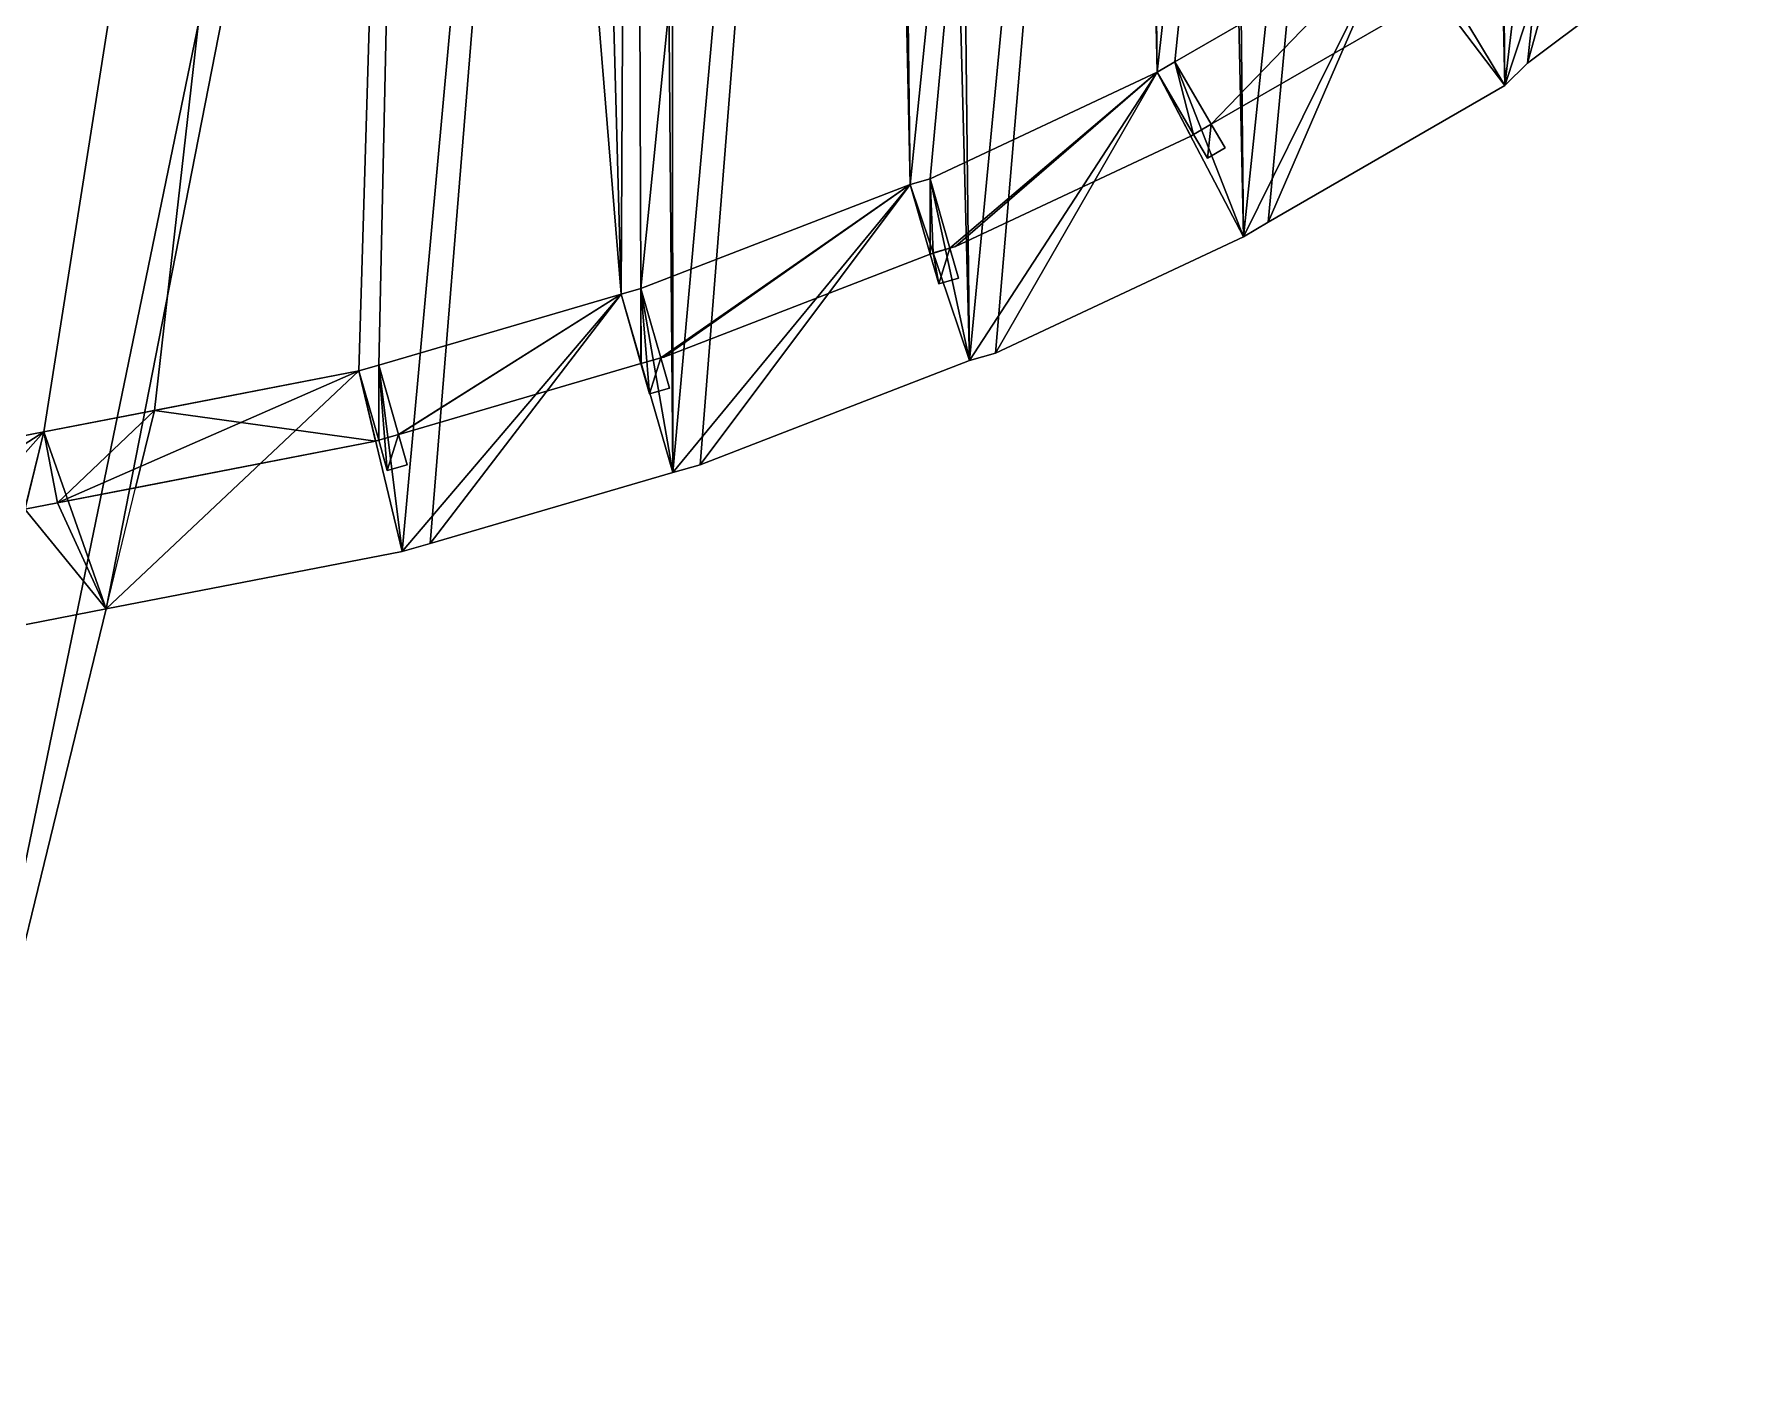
# Model space of a CAD drawing. Extents: x -282 to 16, y -6 to 46.
# Drawn here: x 5.54 to 13.85, y -5.82 to 0.67 of the extents above; entities that cross this region are included whole.
import ezdxf

# ---------------------------------------------------------------- set-up
doc = ezdxf.new("R2010")
doc.units = 0

msp = doc.modelspace()

# ---------------------------------------------------------------- linework, layer by layer
msp.add_line((5.6556, -1.5998, 10.9382), (5.6556, -1.5998, 11.1482))
for points in [[(4.4353, 12.1346, 11.1482), (4.9887, -5.818, 11.1482), (8.5324, 11.3605, 11.1482)], [(8.5324, 11.3605, 11.1482), (4.9887, -5.818, 11.1482), (4.4353, 12.1346, 11.1482)], [(8.5324, 11.3605, 11.1482), (4.9887, -5.818, 11.1482), (5.8917, -2.1143, 11.1482)], [(5.8917, -2.1143, 11.1482), (4.9887, -5.818, 11.1482), (8.5324, 11.3605, 11.1482)], [(8.5324, 11.3605, 11.1482), (5.8917, -2.1143, 11.1482), (7.327, -1.8362, 11.1482)], [(7.327, -1.8362, 11.1482), (5.8917, -2.1143, 11.1482), (8.5324, 11.3605, 11.1482)], [(8.5324, 11.3605, 11.1482), (7.327, -1.8362, 11.1482), (7.4636, -1.7972, 11.1482)], [(7.4636, -1.7972, 11.1482), (7.327, -1.8362, 11.1482), (8.5324, 11.3605, 11.1482)], [(8.6393, -1.4529, 11.1482), (8.5324, 11.3605, 11.1482), (7.4636, -1.7972, 11.1482)], [(7.4636, -1.7972, 11.1482), (8.5324, 11.3605, 11.1482), (8.6393, -1.4529, 11.1482)], [(8.5324, 11.3605, 11.1482), (8.6393, -1.4529, 11.1482), (8.6303, 11.3399, 11.1482)], [(8.6303, 11.3399, 11.1482), (8.6393, -1.4529, 11.1482), (8.5324, 11.3605, 11.1482)], [(8.6303, 11.3399, 11.1482), (8.6393, -1.4529, 11.1482), (9.7658, 11.1016, 11.1482)], [(9.7658, 11.1016, 11.1482), (8.6393, -1.4529, 11.1482), (8.6303, 11.3399, 11.1482)], [(7.4685, 10.6729, 10.9382), (4.5093, -1.4653, 10.9382), (4.3357, 11.238, 10.9382)], [(4.3357, 11.238, -0.0618), (4.5093, -1.4653, -0.0618), (7.4685, 10.6729, -0.0618)], [(7.4685, 10.6729, -0.0618), (4.5093, -1.4653, -0.0618), (4.3357, 11.238, -0.0618)], [(9.7658, 11.1016, 11.1482), (8.6393, -1.4529, 11.1482), (8.7721, -1.415, 11.1482)], [(8.7721, -1.415, 11.1482), (8.6393, -1.4529, 11.1482), (9.7658, 11.1016, 11.1482)], [(9.7658, 11.1016, 11.1482), (8.7721, -1.415, 11.1482), (10.0778, -0.9096, 11.1482)], [(10.0778, -0.9096, 11.1482), (8.7721, -1.415, 11.1482), (9.7658, 11.1016, 11.1482)], [(9.7658, 11.1016, 11.1482), (10.0778, -0.9096, 11.1482), (9.9456, 11.0586, 11.1482)], [(9.9456, 11.0586, 11.1482), (10.0778, -0.9096, 11.1482), (9.7658, 11.1016, 11.1482)], [(9.9456, 11.0586, 11.1482), (10.0778, -0.9096, 11.1482), (11.1719, 10.547, 11.1482)], [(11.1719, 10.547, 11.1482), (10.0778, -0.9096, 11.1482), (9.9456, 11.0586, 11.1482)], [(7.4668, 10.6645, 10.9382), (4.5093, -1.4653, 10.9382), (7.4685, 10.6729, 10.9382)], [(7.4685, 10.6729, -0.0618), (4.5093, -1.4653, -0.0618), (7.4668, 10.6645, -0.0618)], [(7.4668, 10.6645, -0.0618), (4.5093, -1.4653, -0.0618), (7.4685, 10.6729, -0.0618)], [(5.5891, -1.2561, 10.9382), (4.5093, -1.4653, 10.9382), (7.4668, 10.6645, 10.9382)], [(7.4668, 10.6645, -0.0618), (4.5093, -1.4653, -0.0618), (5.5891, -1.2561, -0.0618)], [(5.5891, -1.2561, -0.0618), (4.5093, -1.4653, -0.0618), (7.4668, 10.6645, -0.0618)], [(6.1263, -1.1521, 10.9382), (5.5891, -1.2561, 10.9382), (7.4668, 10.6645, 10.9382)], [(7.4668, 10.6645, -0.0618), (5.5891, -1.2561, -0.0618), (7.1174, -0.9601, -0.0618)], [(7.1174, -0.9601, -0.0618), (5.5891, -1.2561, -0.0618), (7.4668, 10.6645, -0.0618)], [(7.1174, -0.9601, 10.9382), (6.1263, -1.1521, 10.9382), (7.4668, 10.6645, 10.9382)], [(7.2136, -0.9326, 10.9382), (7.1174, -0.9601, 10.9382), (7.4668, 10.6645, 10.9382)], [(7.4668, 10.6645, -0.0618), (7.1174, -0.9601, -0.0618), (7.2136, -0.9326, -0.0618)], [(7.2136, -0.9326, -0.0618), (7.1174, -0.9601, -0.0618), (7.4668, 10.6645, -0.0618)], [(7.2136, -0.9326, 10.9382), (7.4668, 10.6645, 10.9382), (8.3893, -0.5883, 10.9382)], [(8.3893, -0.5883, -0.0618), (7.4668, 10.6645, -0.0618), (7.2136, -0.9326, -0.0618)], [(7.2136, -0.9326, -0.0618), (7.4668, 10.6645, -0.0618), (8.3893, -0.5883, -0.0618)], [(8.4454, 10.4591, 10.9382), (8.3893, -0.5883, 10.9382), (7.4668, 10.6645, 10.9382)], [(7.4668, 10.6645, -0.0618), (8.3893, -0.5883, -0.0618), (8.0862, 10.5345, -0.0618)], [(8.0862, 10.5345, -0.0618), (8.3893, -0.5883, -0.0618), (7.4668, 10.6645, -0.0618)], [(8.0862, 10.5345, -0.0618), (8.3893, -0.5883, -0.0618), (8.4454, 10.4591, -0.0618)], [(8.4454, 10.4591, -0.0618), (8.3893, -0.5883, -0.0618), (8.0862, 10.5345, -0.0618)], [(11.1719, 10.547, 11.1482), (10.0778, -0.9096, 11.1482), (10.204, -0.8736, 11.1482)], [(10.204, -0.8736, 11.1482), (10.0778, -0.9096, 11.1482), (11.1719, 10.547, 11.1482)], [(11.1719, 10.547, 11.1482), (10.204, -0.8736, 11.1482), (11.407, -0.3094, 11.1482)], [(11.407, -0.3094, 11.1482), (10.204, -0.8736, 11.1482), (11.1719, 10.547, 11.1482)], [(11.1719, 10.547, 11.1482), (11.407, -0.3094, 11.1482), (11.2945, 10.4823, 11.1482)], [(11.2945, 10.4823, 11.1482), (11.407, -0.3094, 11.1482), (11.1719, 10.547, 11.1482)], [(11.2945, 10.4823, 11.1482), (11.407, -0.3094, 11.1482), (12.4699, 9.869, 11.1482)], [(12.4699, 9.869, 11.1482), (11.407, -0.3094, 11.1482), (11.2945, 10.4823, 11.1482)], [(8.4854, -0.5609, 10.9382), (8.3893, -0.5883, 10.9382), (8.4454, 10.4591, 10.9382)], [(8.4454, 10.4591, -0.0618), (8.3893, -0.5883, -0.0618), (8.4854, -0.5609, -0.0618)], [(8.4854, -0.5609, -0.0618), (8.3893, -0.5883, -0.0618), (8.4454, 10.4591, -0.0618)], [(9.5686, 10.2234, 10.9382), (8.4854, -0.5609, 10.9382), (8.4454, 10.4591, 10.9382)], [(8.4454, 10.4591, -0.0618), (8.4854, -0.5609, -0.0618), (9.5686, 10.2234, -0.0618)], [(9.5686, 10.2234, -0.0618), (8.4854, -0.5609, -0.0618), (8.4454, 10.4591, -0.0618)], [(9.7912, -0.0555, 10.9382), (8.4854, -0.5609, 10.9382), (9.5686, 10.2234, 10.9382)], [(9.5686, 10.2234, -0.0618), (8.4854, -0.5609, -0.0618), (9.7912, -0.0555, -0.0618)], [(9.7912, -0.0555, -0.0618), (8.4854, -0.5609, -0.0618), (9.5686, 10.2234, -0.0618)], [(9.6658, 10.2001, 10.9382), (9.7912, -0.0555, 10.9382), (9.5686, 10.2234, 10.9382)], [(9.5686, 10.2234, -0.0618), (9.7912, -0.0555, -0.0618), (9.6658, 10.2001, -0.0618)], [(9.6658, 10.2001, -0.0618), (9.7912, -0.0555, -0.0618), (9.5686, 10.2234, -0.0618)], [(10.7879, 9.732, 10.9382), (9.7912, -0.0555, 10.9382), (9.6658, 10.2001, 10.9382)], [(9.6658, 10.2001, -0.0618), (9.7912, -0.0555, -0.0618), (10.7879, 9.732, -0.0618)], [(10.7879, 9.732, -0.0618), (9.7912, -0.0555, -0.0618), (9.6658, 10.2001, -0.0618)], [(12.4699, 9.869, 11.1482), (11.407, -0.3094, 11.1482), (11.5267, -0.2395, 11.1482)], [(11.5267, -0.2395, 11.1482), (11.407, -0.3094, 11.1482), (12.4699, 9.869, 11.1482)], [(12.4699, 9.869, 11.1482), (11.5267, -0.2395, 11.1482), (12.6744, 0.4242, 11.1482)], [(12.6744, 0.4242, 11.1482), (11.5267, -0.2395, 11.1482), (12.4699, 9.869, 11.1482)], [(12.4699, 9.869, 11.1482), (12.6744, 0.4242, 11.1482), (12.585, 9.7656, 11.1482)], [(12.585, 9.7656, 11.1482), (12.6744, 0.4242, 11.1482), (12.4699, 9.869, 11.1482)], [(9.8873, -0.028, 10.9382), (9.7912, -0.0555, 10.9382), (10.7879, 9.732, 10.9382)], [(10.7879, 9.732, -0.0618), (9.7912, -0.0555, -0.0618), (9.8873, -0.028, -0.0618)], [(9.8873, -0.028, -0.0618), (9.7912, -0.0555, -0.0618), (10.7879, 9.732, -0.0618)], [(10.9881, 0.4882, 10.9382), (9.8873, -0.028, 10.9382), (10.7879, 9.732, 10.9382)], [(10.7879, 9.732, -0.0618), (9.8873, -0.028, -0.0618), (10.9881, 0.4882, -0.0618)], [(10.9881, 0.4882, -0.0618), (9.8873, -0.028, -0.0618), (10.7879, 9.732, -0.0618)], [(10.8764, 9.6854, 10.9382), (10.9881, 0.4882, 10.9382), (10.7879, 9.732, 10.9382)], [(10.7879, 9.732, -0.0618), (10.9881, 0.4882, -0.0618), (10.8764, 9.6854, -0.0618)], [(10.8764, 9.6854, -0.0618), (10.9881, 0.4882, -0.0618), (10.7879, 9.732, -0.0618)], [(12.585, 9.7656, 11.1482), (12.6744, 0.4242, 11.1482), (13.6859, 9.0103, 11.1482)], [(13.6859, 9.0103, 11.1482), (12.6744, 0.4242, 11.1482), (12.585, 9.7656, 11.1482)], [(11.9529, 9.1236, 10.9382), (10.9881, 0.4882, 10.9382), (10.8764, 9.6854, 10.9382)], [(10.8764, 9.6854, -0.0618), (10.9881, 0.4882, -0.0618), (11.9529, 9.1236, -0.0618)], [(11.9529, 9.1236, -0.0618), (10.9881, 0.4882, -0.0618), (10.8764, 9.6854, -0.0618)], [(11.0744, 0.5387, 10.9382), (10.9881, 0.4882, 10.9382), (11.9529, 9.1236, 10.9382)], [(11.9529, 9.1236, -0.0618), (10.9881, 0.4882, -0.0618), (11.0744, 0.5387, -0.0618)], [(11.0744, 0.5387, -0.0618), (10.9881, 0.4882, -0.0618), (11.9529, 9.1236, -0.0618)], [(12.1257, 1.1465, 10.9382), (11.0744, 0.5387, 10.9382), (11.9529, 9.1236, 10.9382)], [(11.9529, 9.1236, -0.0618), (11.0744, 0.5387, -0.0618), (12.1257, 1.1465, -0.0618)], [(12.1257, 1.1465, -0.0618), (11.0744, 0.5387, -0.0618), (11.9529, 9.1236, -0.0618)], [(13.6859, 9.0103, 11.1482), (12.6744, 0.4242, 11.1482), (12.7849, 0.5324, 11.1482)], [(12.7849, 0.5324, 11.1482), (12.6744, 0.4242, 11.1482), (13.6859, 9.0103, 11.1482)], [(13.6859, 9.0103, 11.1482), (12.7849, 0.5324, 11.1482), (13.8521, 1.3347, 11.1482)], [(13.8521, 1.3347, 11.1482), (12.7849, 0.5324, 11.1482), (13.6859, 9.0103, 11.1482)], [(13.1786, 1.9544, 10.9482), (12.1971, 1.2165, 10.9482), (12.6744, 0.4242, 10.9482)], [(12.7849, 0.5324, 10.9482), (13.1786, 1.9544, 10.9482), (12.6744, 0.4242, 10.9482)], [(13.8521, 1.3347, 10.9482), (13.1786, 1.9544, 10.9482), (12.7849, 0.5324, 10.9482)], [(13.8521, 1.3347, 11.1482), (13.8521, 1.3347, 10.9482), (12.7849, 0.5324, 11.1482)], [(12.7849, 0.5324, 10.9482), (12.7849, 0.5324, 11.1482), (13.8521, 1.3347, 10.9482)], [(12.1971, 1.2165, 10.9482), (12.1257, 1.1465, 10.9482), (12.6744, 0.4242, 10.9482)], [(12.1257, 1.1465, -0.0618), (11.251, 0.2365, -0.0618), (11.0744, 0.5387, -0.0618)], [(11.0744, 0.5387, -0.0618), (11.251, 0.2365, -0.0618), (12.1257, 1.1465, -0.0618)], [(11.251, 0.2364, 10.9382), (12.1257, 1.1465, 10.9382), (11.0744, 0.5387, 10.9382)], [(11.0744, 0.5387, 10.9382), (12.1257, 1.1465, 10.9382), (11.251, 0.2364, 10.9382)], [(11.0744, 0.5387, 10.9382), (12.1257, 1.1465, -0.0618), (11.0744, 0.5387, -0.0618)], [(12.1257, 1.1465, -0.0618), (11.0744, 0.5387, 10.9382), (12.1257, 1.1465, 10.9382)], [(12.1257, 1.1465, 10.9382), (11.0744, 0.5387, 10.9382), (12.1257, 1.1465, -0.0618)], [(11.0744, 0.5387, -0.0618), (12.1257, 1.1465, -0.0618), (11.0744, 0.5387, 10.9382)], [(12.1257, 1.1465, 10.9482), (11.0744, 0.5387, 10.9482), (11.407, -0.3094, 10.9482)], [(11.0744, 0.5387, 10.9482), (12.1257, 1.1465, 10.9482), (11.0744, 0.5387, 10.9382)], [(12.1257, 1.1465, 10.9382), (11.0744, 0.5387, 10.9382), (12.1257, 1.1465, 10.9482)], [(11.0744, 0.5387, 11.1482), (12.1257, 1.1465, 11.1482), (11.0744, 0.5387, 10.9482)], [(12.1257, 1.1465, 10.9482), (11.0744, 0.5387, 10.9482), (12.1257, 1.1465, 11.1482)], [(11.251, 0.2365, -0.0618), (12.1257, 1.1465, -0.0618), (12.3391, 0.8656, -0.0618)], [(12.3391, 0.8656, -0.0618), (12.1257, 1.1465, -0.0618), (11.251, 0.2365, -0.0618)], [(12.1257, 1.1465, 10.9382), (11.251, 0.2364, 10.9382), (12.3391, 0.8656, 10.9382)], [(12.3391, 0.8656, 10.9382), (11.251, 0.2364, 10.9382), (12.1257, 1.1465, 10.9382)], [(11.5267, -0.2395, 10.9482), (12.1257, 1.1465, 10.9482), (11.407, -0.3094, 10.9482)], [(12.6744, 0.4242, 10.9482), (12.1257, 1.1465, 10.9482), (11.5267, -0.2395, 10.9482)], [(12.3391, 0.8656, 10.9382), (11.251, 0.2365, -0.0618), (12.3391, 0.8656, -0.0618)], [(11.251, 0.2365, -0.0618), (12.3391, 0.8656, 10.9382), (11.251, 0.2364, 10.9382)], [(11.251, 0.2364, 10.9382), (12.3391, 0.8656, 10.9382), (11.251, 0.2365, -0.0618)], [(12.3391, 0.8656, -0.0618), (11.251, 0.2365, -0.0618), (12.3391, 0.8656, 10.9382)], [(11.0744, 0.5387, 10.9482), (10.9881, 0.4882, 10.9482), (11.407, -0.3094, 10.9482)], [(10.9881, 0.4882, 10.9482), (11.0744, 0.5387, 10.9482), (10.9881, 0.4882, 10.9382)], [(11.0744, 0.5387, 10.9382), (10.9881, 0.4882, 10.9382), (11.0744, 0.5387, 10.9482)], [(10.9881, 0.4882, 11.1482), (11.0744, 0.5387, 11.1482), (10.9881, 0.4882, 10.9482)], [(11.0744, 0.5387, 10.9482), (10.9881, 0.4882, 10.9482), (11.0744, 0.5387, 11.1482)], [(11.0744, 0.5387, -0.0618), (11.1647, 0.186, -0.0618), (10.9881, 0.4882, -0.0618)], [(10.9881, 0.4882, 10.9382), (11.0744, 0.5387, -0.0618), (10.9881, 0.4882, -0.0618)], [(11.0744, 0.5387, -0.0618), (10.9881, 0.4882, 10.9382), (11.0744, 0.5387, 10.9382)], [(11.1647, 0.186, 10.9382), (11.0744, 0.5387, 10.9382), (10.9881, 0.4882, 10.9382)], [(10.9881, 0.4882, -0.0618), (11.1647, 0.186, -0.0618), (11.0744, 0.5387, -0.0618)], [(11.0744, 0.5387, 10.9382), (10.9881, 0.4882, 10.9382), (11.0744, 0.5387, -0.0618)], [(10.9881, 0.4882, -0.0618), (11.0744, 0.5387, -0.0618), (10.9881, 0.4882, 10.9382)], [(10.9881, 0.4882, 10.9382), (11.0744, 0.5387, 10.9382), (11.1647, 0.186, 10.9382)], [(11.251, 0.2365, -0.0618), (11.0744, 0.5387, 10.9382), (11.251, 0.2364, 10.9382)], [(11.0744, 0.5387, 10.9382), (11.251, 0.2365, -0.0618), (11.0744, 0.5387, -0.0618)], [(11.0744, 0.5387, -0.0618), (11.251, 0.2365, -0.0618), (11.0744, 0.5387, 10.9382)], [(11.251, 0.2364, 10.9382), (11.0744, 0.5387, 10.9382), (11.251, 0.2365, -0.0618)], [(11.1647, 0.186, -0.0618), (11.0744, 0.5387, -0.0618), (11.2503, 0.2361, -0.0618)], [(11.2503, 0.2361, -0.0618), (11.0744, 0.5387, -0.0618), (11.251, 0.2365, -0.0618)], [(11.0744, 0.5387, 10.9382), (11.1647, 0.186, 10.9382), (11.251, 0.2364, 10.9382)], [(11.251, 0.2365, -0.0618), (11.0744, 0.5387, -0.0618), (11.2503, 0.2361, -0.0618)], [(11.2503, 0.2361, -0.0618), (11.0744, 0.5387, -0.0618), (11.1647, 0.186, -0.0618)], [(11.251, 0.2364, 10.9382), (11.1647, 0.186, 10.9382), (11.0744, 0.5387, 10.9382)], [(12.6744, 0.4242, 11.1482), (12.7849, 0.5324, 11.1482), (12.6744, 0.4242, 10.9482)], [(12.7849, 0.5324, 10.9482), (12.6744, 0.4242, 10.9482), (12.7849, 0.5324, 11.1482)], [(10.9881, 0.4882, -0.0618), (9.9835, -0.3646, -0.0618), (9.8873, -0.028, -0.0618)], [(9.8873, -0.028, -0.0618), (9.9835, -0.3646, -0.0618), (10.9881, 0.4882, -0.0618)], [(9.9835, -0.3646, 10.9382), (10.9881, 0.4882, 10.9382), (9.8873, -0.028, 10.9382)], [(9.8873, -0.028, 10.9382), (10.9881, 0.4882, 10.9382), (9.9835, -0.3646, 10.9382)], [(9.8873, -0.028, 10.9382), (10.9881, 0.4882, -0.0618), (9.8873, -0.028, -0.0618)], [(10.9881, 0.4882, -0.0618), (9.8873, -0.028, 10.9382), (10.9881, 0.4882, 10.9382)], [(10.9881, 0.4882, 10.9382), (9.8873, -0.028, 10.9382), (10.9881, 0.4882, -0.0618)], [(9.8873, -0.028, -0.0618), (10.9881, 0.4882, -0.0618), (9.8873, -0.028, 10.9382)], [(10.9881, 0.4882, 10.9482), (9.8873, -0.028, 10.9482), (10.0778, -0.9096, 10.9482)], [(9.8873, -0.028, 10.9482), (10.9881, 0.4882, 10.9482), (9.8873, -0.028, 10.9382)], [(10.9881, 0.4882, 10.9382), (9.8873, -0.028, 10.9382), (10.9881, 0.4882, 10.9482)], [(9.8873, -0.028, 11.1482), (10.9881, 0.4882, 11.1482), (9.8873, -0.028, 10.9482)], [(10.9881, 0.4882, 10.9482), (9.8873, -0.028, 10.9482), (10.9881, 0.4882, 11.1482)], [(9.9835, -0.3646, -0.0618), (10.9881, 0.4882, -0.0618), (10.0105, -0.3568, -0.0618)], [(10.0105, -0.3568, -0.0618), (10.9881, 0.4882, -0.0618), (9.9835, -0.3646, -0.0618)], [(10.9881, 0.4882, 10.9382), (9.9835, -0.3646, 10.9382), (10.0105, -0.3568, 10.9382)], [(10.0105, -0.3568, 10.9382), (9.9835, -0.3646, 10.9382), (10.9881, 0.4882, 10.9382)], [(10.0105, -0.3568, -0.0618), (10.9881, 0.4882, -0.0618), (11.151, 0.178, -0.0618)], [(11.151, 0.178, -0.0618), (10.9881, 0.4882, -0.0618), (10.0105, -0.3568, -0.0618)], [(10.9881, 0.4882, 10.9382), (10.0105, -0.3568, 10.9382), (11.151, 0.178, 10.9382)], [(11.151, 0.178, 10.9382), (10.0105, -0.3568, 10.9382), (10.9881, 0.4882, 10.9382)], [(10.204, -0.8736, 10.9482), (10.9881, 0.4882, 10.9482), (10.0778, -0.9096, 10.9482)], [(11.407, -0.3094, 10.9482), (10.9881, 0.4882, 10.9482), (10.204, -0.8736, 10.9482)], [(10.9881, 0.4882, 10.9382), (11.1647, 0.186, -0.0618), (11.1647, 0.186, 10.9382)], [(11.1647, 0.186, -0.0618), (10.9881, 0.4882, 10.9382), (10.9881, 0.4882, -0.0618)], [(10.9881, 0.4882, -0.0618), (10.9881, 0.4882, 10.9382), (11.1647, 0.186, -0.0618)], [(11.1647, 0.186, 10.9382), (11.1647, 0.186, -0.0618), (10.9881, 0.4882, 10.9382)], [(11.151, 0.178, -0.0618), (10.9881, 0.4882, -0.0618), (11.1647, 0.186, -0.0618)], [(11.1647, 0.186, -0.0618), (10.9881, 0.4882, -0.0618), (11.151, 0.178, -0.0618)], [(10.9881, 0.4882, 10.9382), (11.151, 0.178, 10.9382), (11.1647, 0.186, 10.9382)], [(11.1647, 0.186, 10.9382), (11.151, 0.178, 10.9382), (10.9881, 0.4882, 10.9382)], [(12.6744, 0.4242, 11.1482), (12.6744, 0.4242, 10.9482), (11.5267, -0.2395, 11.1482)], [(11.5267, -0.2395, 10.9482), (11.5267, -0.2395, 11.1482), (12.6744, 0.4242, 10.9482)], [(11.151, 0.178, -0.0618), (10.0105, -0.3568, 10.9382), (10.0105, -0.3568, -0.0618)], [(10.0105, -0.3568, 10.9382), (11.151, 0.178, -0.0618), (11.151, 0.178, 10.9382)], [(11.151, 0.178, 10.9382), (11.151, 0.178, -0.0618), (10.0105, -0.3568, 10.9382)], [(10.0105, -0.3568, -0.0618), (10.0105, -0.3568, 10.9382), (11.151, 0.178, -0.0618)], [(11.1647, 0.186, -0.0618), (11.151, 0.178, 10.9382), (11.151, 0.178, -0.0618)], [(11.151, 0.178, 10.9382), (11.1647, 0.186, -0.0618), (11.1647, 0.186, 10.9382)], [(11.1647, 0.186, 10.9382), (11.1647, 0.186, -0.0618), (11.151, 0.178, 10.9382)], [(11.151, 0.178, -0.0618), (11.151, 0.178, 10.9382), (11.1647, 0.186, -0.0618)], [(11.251, 0.2364, 10.9382), (11.1647, 0.186, 10.9382), (11.2317, 0.0712, 10.9382)], [(11.2317, 0.0712, 10.9382), (11.1647, 0.186, 10.9382), (11.251, 0.2364, 10.9382)], [(11.2503, 0.2361, -0.0618), (11.2317, 0.0712, -0.0618), (11.1647, 0.186, -0.0618)], [(11.1647, 0.186, -0.0618), (11.2317, 0.0712, -0.0618), (11.2503, 0.2361, -0.0618)], [(11.1647, 0.186, 10.9382), (11.2317, 0.0712, -0.0618), (11.2317, 0.0712, 10.9382)], [(11.2317, 0.0712, -0.0618), (11.1647, 0.186, 10.9382), (11.1647, 0.186, -0.0618)], [(11.1647, 0.186, -0.0618), (11.1647, 0.186, 10.9382), (11.2317, 0.0712, -0.0618)], [(11.2317, 0.0712, 10.9382), (11.2317, 0.0712, -0.0618), (11.1647, 0.186, 10.9382)], [(11.251, 0.2364, 10.9382), (11.2317, 0.0712, 10.9382), (11.3181, 0.1217, 10.9382)], [(11.3181, 0.1217, 10.9382), (11.2317, 0.0712, 10.9382), (11.251, 0.2364, 10.9382)], [(11.2317, 0.0712, -0.0618), (11.2503, 0.2361, -0.0618), (11.3181, 0.1217, -0.0618)], [(11.3181, 0.1217, -0.0618), (11.2503, 0.2361, -0.0618), (11.2317, 0.0712, -0.0618)], [(11.3181, 0.1217, -0.0618), (11.2503, 0.2361, -0.0618), (11.251, 0.2365, -0.0618)], [(11.251, 0.2365, -0.0618), (11.2503, 0.2361, -0.0618), (11.3181, 0.1217, -0.0618)], [(11.251, 0.2365, -0.0618), (11.3181, 0.1217, 10.9382), (11.3181, 0.1217, -0.0618)], [(11.3181, 0.1217, 10.9382), (11.251, 0.2365, -0.0618), (11.251, 0.2364, 10.9382)], [(11.251, 0.2364, 10.9382), (11.251, 0.2365, -0.0618), (11.3181, 0.1217, 10.9382)], [(11.3181, 0.1217, -0.0618), (11.3181, 0.1217, 10.9382), (11.251, 0.2365, -0.0618)], [(11.3181, 0.1217, 10.9382), (11.2317, 0.0712, -0.0618), (11.3181, 0.1217, -0.0618)], [(11.2317, 0.0712, -0.0618), (11.3181, 0.1217, 10.9382), (11.2317, 0.0712, 10.9382)], [(11.2317, 0.0712, 10.9382), (11.3181, 0.1217, 10.9382), (11.2317, 0.0712, -0.0618)], [(11.3181, 0.1217, -0.0618), (11.2317, 0.0712, -0.0618), (11.3181, 0.1217, 10.9382)], [(9.7912, -0.0555, 10.9482), (8.4854, -0.5609, 10.9482), (8.6393, -1.4529, 10.9482)], [(8.4854, -0.5609, 10.9482), (9.7912, -0.0555, 10.9482), (8.4854, -0.5609, 10.9382)], [(9.7912, -0.0555, 10.9382), (8.4854, -0.5609, 10.9382), (9.7912, -0.0555, 10.9482)], [(8.4854, -0.5609, 11.1482), (9.7912, -0.0555, 11.1482), (8.4854, -0.5609, 10.9482)], [(9.7912, -0.0555, 10.9482), (8.4854, -0.5609, 10.9482), (9.7912, -0.0555, 11.1482)], [(8.4854, -0.5609, 10.9382), (9.7912, -0.0555, -0.0618), (8.4854, -0.5609, -0.0618)], [(9.7912, -0.0555, -0.0618), (8.4854, -0.5609, 10.9382), (9.7912, -0.0555, 10.9382)], [(9.7912, -0.0555, 10.9382), (8.4854, -0.5609, 10.9382), (9.7912, -0.0555, -0.0618)], [(8.4854, -0.5609, -0.0618), (9.7912, -0.0555, -0.0618), (8.4854, -0.5609, 10.9382)], [(9.7912, -0.0555, -0.0618), (8.5816, -0.8974, -0.0618), (8.4854, -0.5609, -0.0618)], [(8.4854, -0.5609, -0.0618), (8.5816, -0.8974, -0.0618), (9.7912, -0.0555, -0.0618)], [(8.5816, -0.8974, 10.9382), (9.7912, -0.0555, 10.9382), (8.4854, -0.5609, 10.9382)], [(8.4854, -0.5609, 10.9382), (9.7912, -0.0555, 10.9382), (8.5816, -0.8974, 10.9382)], [(8.5816, -0.8974, -0.0618), (9.7912, -0.0555, -0.0618), (8.5969, -0.893, -0.0618)], [(8.5969, -0.893, -0.0618), (9.7912, -0.0555, -0.0618), (8.5816, -0.8974, -0.0618)], [(9.7912, -0.0555, 10.9382), (8.5816, -0.8974, 10.9382), (8.5969, -0.893, 10.9382)], [(8.5969, -0.893, 10.9382), (8.5816, -0.8974, 10.9382), (9.7912, -0.0555, 10.9382)], [(8.5969, -0.893, -0.0618), (9.7912, -0.0555, -0.0618), (9.8877, -0.3934, -0.0618)], [(9.8877, -0.3934, -0.0618), (9.7912, -0.0555, -0.0618), (8.5969, -0.893, -0.0618)], [(9.7912, -0.0555, 10.9382), (8.5969, -0.893, 10.9382), (9.8877, -0.3934, 10.9382)], [(9.8877, -0.3934, 10.9382), (8.5969, -0.893, 10.9382), (9.7912, -0.0555, 10.9382)], [(8.7721, -1.415, 10.9482), (9.7912, -0.0555, 10.9482), (8.6393, -1.4529, 10.9482)], [(10.0778, -0.9096, 10.9482), (9.7912, -0.0555, 10.9482), (8.7721, -1.415, 10.9482)], [(9.8873, -0.028, 10.9482), (9.7912, -0.0555, 10.9482), (10.0778, -0.9096, 10.9482)], [(9.7912, -0.0555, 10.9482), (9.8873, -0.028, 10.9482), (9.7912, -0.0555, 10.9382)], [(9.8873, -0.028, 10.9382), (9.7912, -0.0555, 10.9382), (9.8873, -0.028, 10.9482)], [(9.7912, -0.0555, 11.1482), (9.8873, -0.028, 11.1482), (9.7912, -0.0555, 10.9482)], [(9.8873, -0.028, 10.9482), (9.7912, -0.0555, 10.9482), (9.8873, -0.028, 11.1482)], [(9.8873, -0.028, -0.0618), (9.8877, -0.3934, -0.0618), (9.7912, -0.0555, -0.0618)], [(9.7912, -0.0555, 10.9382), (9.8873, -0.028, -0.0618), (9.7912, -0.0555, -0.0618)], [(9.8873, -0.028, -0.0618), (9.7912, -0.0555, 10.9382), (9.8873, -0.028, 10.9382)], [(9.8877, -0.3934, 10.9382), (9.8873, -0.028, 10.9382), (9.7912, -0.0555, 10.9382)], [(9.7912, -0.0555, -0.0618), (9.8877, -0.3934, -0.0618), (9.8873, -0.028, -0.0618)], [(9.8873, -0.028, 10.9382), (9.7912, -0.0555, 10.9382), (9.8873, -0.028, -0.0618)], [(9.7912, -0.0555, -0.0618), (9.8873, -0.028, -0.0618), (9.7912, -0.0555, 10.9382)], [(9.7912, -0.0555, 10.9382), (9.8873, -0.028, 10.9382), (9.8877, -0.3934, 10.9382)], [(9.7912, -0.0555, 10.9382), (9.8877, -0.3934, -0.0618), (9.8877, -0.3934, 10.9382)], [(9.8877, -0.3934, -0.0618), (9.7912, -0.0555, 10.9382), (9.7912, -0.0555, -0.0618)], [(9.7912, -0.0555, -0.0618), (9.7912, -0.0555, 10.9382), (9.8877, -0.3934, -0.0618)], [(9.8877, -0.3934, 10.9382), (9.8877, -0.3934, -0.0618), (9.7912, -0.0555, 10.9382)], [(9.9835, -0.3646, -0.0618), (9.8873, -0.028, 10.9382), (9.9835, -0.3646, 10.9382)], [(9.8873, -0.028, 10.9382), (9.9835, -0.3646, -0.0618), (9.8873, -0.028, -0.0618)], [(9.8873, -0.028, -0.0618), (9.9835, -0.3646, -0.0618), (9.8873, -0.028, 10.9382)], [(9.9835, -0.3646, 10.9382), (9.8873, -0.028, 10.9382), (9.9835, -0.3646, -0.0618)], [(9.8877, -0.3934, -0.0618), (9.8873, -0.028, -0.0618), (9.9026, -0.3877, -0.0618)], [(9.9026, -0.3877, -0.0618), (9.8873, -0.028, -0.0618), (9.9835, -0.3646, -0.0618)], [(9.8873, -0.028, 10.9382), (9.8877, -0.3934, 10.9382), (9.9835, -0.3646, 10.9382)], [(9.9835, -0.3646, -0.0618), (9.8873, -0.028, -0.0618), (9.9026, -0.3877, -0.0618)], [(9.9026, -0.3877, -0.0618), (9.8873, -0.028, -0.0618), (9.8877, -0.3934, -0.0618)], [(9.9835, -0.3646, 10.9382), (9.8877, -0.3934, 10.9382), (9.8873, -0.028, 10.9382)], [(11.407, -0.3094, 11.1482), (11.5267, -0.2395, 11.1482), (11.407, -0.3094, 10.9482)], [(11.5267, -0.2395, 10.9482), (11.407, -0.3094, 10.9482), (11.5267, -0.2395, 11.1482)], [(10.204, -0.8736, 11.1482), (11.407, -0.3094, 11.1482), (10.204, -0.8736, 10.9482)], [(11.407, -0.3094, 10.9482), (10.204, -0.8736, 10.9482), (11.407, -0.3094, 11.1482)], [(9.8877, -0.3934, -0.0618), (8.5969, -0.893, 10.9382), (8.5969, -0.893, -0.0618)], [(8.5969, -0.893, 10.9382), (9.8877, -0.3934, -0.0618), (9.8877, -0.3934, 10.9382)], [(9.8877, -0.3934, 10.9382), (9.8877, -0.3934, -0.0618), (8.5969, -0.893, 10.9382)], [(8.5969, -0.893, -0.0618), (8.5969, -0.893, 10.9382), (9.8877, -0.3934, -0.0618)], [(9.9835, -0.3646, 10.9382), (9.8877, -0.3934, 10.9382), (9.9291, -0.5384, 10.9382)], [(9.9291, -0.5384, 10.9382), (9.8877, -0.3934, 10.9382), (9.9835, -0.3646, 10.9382)], [(9.9026, -0.3877, -0.0618), (9.9291, -0.5384, -0.0618), (9.8877, -0.3934, -0.0618)], [(9.8877, -0.3934, -0.0618), (9.9291, -0.5384, -0.0618), (9.9026, -0.3877, -0.0618)], [(9.8877, -0.3934, 10.9382), (9.9291, -0.5384, -0.0618), (9.9291, -0.5384, 10.9382)], [(9.9291, -0.5384, -0.0618), (9.8877, -0.3934, 10.9382), (9.8877, -0.3934, -0.0618)], [(9.8877, -0.3934, -0.0618), (9.8877, -0.3934, 10.9382), (9.9291, -0.5384, -0.0618)], [(9.9291, -0.5384, 10.9382), (9.9291, -0.5384, -0.0618), (9.8877, -0.3934, 10.9382)], [(9.9291, -0.5384, -0.0618), (9.9026, -0.3877, -0.0618), (9.9835, -0.3646, -0.0618)], [(9.9835, -0.3646, -0.0618), (9.9026, -0.3877, -0.0618), (9.9291, -0.5384, -0.0618)], [(9.9291, -0.5384, -0.0618), (9.9835, -0.3646, -0.0618), (10.0253, -0.5109, -0.0618)], [(9.9835, -0.3646, 10.9382), (9.9291, -0.5384, 10.9382), (10.0253, -0.5109, 10.9382)], [(10.0253, -0.5109, -0.0618), (9.9835, -0.3646, -0.0618), (9.9291, -0.5384, -0.0618)], [(10.0253, -0.5109, 10.9382), (9.9291, -0.5384, 10.9382), (9.9835, -0.3646, 10.9382)], [(10.0105, -0.3568, 10.9382), (9.9835, -0.3646, -0.0618), (10.0105, -0.3568, -0.0618)], [(9.9835, -0.3646, -0.0618), (10.0105, -0.3568, 10.9382), (9.9835, -0.3646, 10.9382)], [(9.9835, -0.3646, 10.9382), (10.0105, -0.3568, 10.9382), (9.9835, -0.3646, -0.0618)], [(10.0105, -0.3568, -0.0618), (9.9835, -0.3646, -0.0618), (10.0105, -0.3568, 10.9382)], [(9.9835, -0.3646, -0.0618), (10.0253, -0.5109, 10.9382), (10.0253, -0.5109, -0.0618)], [(10.0253, -0.5109, 10.9382), (9.9835, -0.3646, -0.0618), (9.9835, -0.3646, 10.9382)], [(9.9835, -0.3646, 10.9382), (9.9835, -0.3646, -0.0618), (10.0253, -0.5109, 10.9382)], [(10.0253, -0.5109, -0.0618), (10.0253, -0.5109, 10.9382), (9.9835, -0.3646, -0.0618)], [(8.4854, -0.5609, -0.0618), (8.4854, -0.9249, -0.0618), (8.3893, -0.5883, -0.0618)], [(8.3893, -0.5883, 10.9382), (8.4854, -0.5609, -0.0618), (8.3893, -0.5883, -0.0618)], [(8.4854, -0.5609, -0.0618), (8.3893, -0.5883, 10.9382), (8.4854, -0.5609, 10.9382)], [(8.4854, -0.9249, 10.9382), (8.4854, -0.5609, 10.9382), (8.3893, -0.5883, 10.9382)], [(8.3893, -0.5883, -0.0618), (8.4854, -0.9249, -0.0618), (8.4854, -0.5609, -0.0618)], [(8.4854, -0.5609, 10.9382), (8.3893, -0.5883, 10.9382), (8.4854, -0.5609, -0.0618)], [(8.3893, -0.5883, -0.0618), (8.4854, -0.5609, -0.0618), (8.3893, -0.5883, 10.9382)], [(8.3893, -0.5883, 10.9382), (8.4854, -0.5609, 10.9382), (8.4854, -0.9249, 10.9382)], [(8.4854, -0.5609, 10.9482), (8.3893, -0.5883, 10.9482), (8.6393, -1.4529, 10.9482)], [(8.3893, -0.5883, 10.9482), (8.4854, -0.5609, 10.9482), (8.3893, -0.5883, 10.9382)], [(8.4854, -0.5609, 10.9382), (8.3893, -0.5883, 10.9382), (8.4854, -0.5609, 10.9482)], [(8.3893, -0.5883, 11.1482), (8.4854, -0.5609, 11.1482), (8.3893, -0.5883, 10.9482)], [(8.4854, -0.5609, 10.9482), (8.3893, -0.5883, 10.9482), (8.4854, -0.5609, 11.1482)], [(8.4854, -0.9249, -0.0618), (8.4854, -0.5609, -0.0618), (8.4865, -0.9245, -0.0618)], [(8.4865, -0.9245, -0.0618), (8.4854, -0.5609, -0.0618), (8.5816, -0.8974, -0.0618)], [(8.4854, -0.5609, 10.9382), (8.4854, -0.9249, 10.9382), (8.5272, -1.0712, 10.9382)], [(8.4854, -0.5609, 10.9382), (8.5272, -1.0712, 10.9382), (8.5816, -0.8974, 10.9382)], [(8.5816, -0.8974, -0.0618), (8.4854, -0.5609, -0.0618), (8.4865, -0.9245, -0.0618)], [(8.4865, -0.9245, -0.0618), (8.4854, -0.5609, -0.0618), (8.4854, -0.9249, -0.0618)], [(8.5816, -0.8974, 10.9382), (8.5272, -1.0712, 10.9382), (8.4854, -0.5609, 10.9382)], [(8.5272, -1.0712, 10.9382), (8.4854, -0.9249, 10.9382), (8.4854, -0.5609, 10.9382)], [(8.5816, -0.8974, -0.0618), (8.4854, -0.5609, 10.9382), (8.5816, -0.8974, 10.9382)], [(8.4854, -0.5609, 10.9382), (8.5816, -0.8974, -0.0618), (8.4854, -0.5609, -0.0618)], [(8.4854, -0.5609, -0.0618), (8.5816, -0.8974, -0.0618), (8.4854, -0.5609, 10.9382)], [(8.5816, -0.8974, 10.9382), (8.4854, -0.5609, 10.9382), (8.5816, -0.8974, -0.0618)], [(10.0253, -0.5109, 10.9382), (9.9291, -0.5384, -0.0618), (10.0253, -0.5109, -0.0618)], [(9.9291, -0.5384, -0.0618), (10.0253, -0.5109, 10.9382), (9.9291, -0.5384, 10.9382)], [(9.9291, -0.5384, 10.9382), (10.0253, -0.5109, 10.9382), (9.9291, -0.5384, -0.0618)], [(10.0253, -0.5109, -0.0618), (9.9291, -0.5384, -0.0618), (10.0253, -0.5109, 10.9382)], [(8.3893, -0.5883, -0.0618), (7.3097, -1.2691, -0.0618), (7.2136, -0.9326, -0.0618)], [(7.2136, -0.9326, -0.0618), (7.3097, -1.2691, -0.0618), (8.3893, -0.5883, -0.0618)], [(7.3097, -1.2691, 10.9382), (8.3893, -0.5883, 10.9382), (7.2136, -0.9326, 10.9382)], [(7.2136, -0.9326, 10.9382), (8.3893, -0.5883, 10.9382), (7.3097, -1.2691, 10.9382)], [(8.3893, -0.5883, 10.9382), (7.2136, -0.9326, -0.0618), (8.3893, -0.5883, -0.0618)], [(7.2136, -0.9326, -0.0618), (8.3893, -0.5883, 10.9382), (7.2136, -0.9326, 10.9382)], [(7.2136, -0.9326, 10.9382), (8.3893, -0.5883, 10.9382), (7.2136, -0.9326, -0.0618)], [(8.3893, -0.5883, -0.0618), (7.2136, -0.9326, -0.0618), (8.3893, -0.5883, 10.9382)], [(8.3893, -0.5883, 10.9482), (7.2136, -0.9326, 10.9482), (7.327, -1.8362, 10.9482)], [(7.2136, -0.9326, 10.9482), (8.3893, -0.5883, 10.9482), (7.2136, -0.9326, 10.9382)], [(8.3893, -0.5883, 10.9382), (7.2136, -0.9326, 10.9382), (8.3893, -0.5883, 10.9482)], [(7.2136, -0.9326, 11.1482), (8.3893, -0.5883, 11.1482), (7.2136, -0.9326, 10.9482)], [(8.3893, -0.5883, 10.9482), (7.2136, -0.9326, 10.9482), (8.3893, -0.5883, 11.1482)], [(7.3097, -1.2691, -0.0618), (8.3893, -0.5883, -0.0618), (7.3108, -1.2688, -0.0618)], [(7.3108, -1.2688, -0.0618), (8.3893, -0.5883, -0.0618), (7.3097, -1.2691, -0.0618)], [(8.3893, -0.5883, 10.9382), (7.3097, -1.2691, 10.9382), (7.3108, -1.2688, 10.9382)], [(7.3108, -1.2688, 10.9382), (7.3097, -1.2691, 10.9382), (8.3893, -0.5883, 10.9382)], [(7.3108, -1.2688, -0.0618), (8.3893, -0.5883, -0.0618), (8.4854, -0.9249, -0.0618)], [(8.4854, -0.9249, -0.0618), (8.3893, -0.5883, -0.0618), (7.3108, -1.2688, -0.0618)], [(8.3893, -0.5883, 10.9382), (7.3108, -1.2688, 10.9382), (8.4854, -0.9249, 10.9382)], [(8.4854, -0.9249, 10.9382), (7.3108, -1.2688, 10.9382), (8.3893, -0.5883, 10.9382)], [(7.4636, -1.7972, 10.9482), (8.3893, -0.5883, 10.9482), (7.327, -1.8362, 10.9482)], [(8.6393, -1.4529, 10.9482), (8.3893, -0.5883, 10.9482), (7.4636, -1.7972, 10.9482)], [(8.3893, -0.5883, 10.9382), (8.4854, -0.9249, -0.0618), (8.4854, -0.9249, 10.9382)], [(8.4854, -0.9249, -0.0618), (8.3893, -0.5883, 10.9382), (8.3893, -0.5883, -0.0618)], [(8.3893, -0.5883, -0.0618), (8.3893, -0.5883, 10.9382), (8.4854, -0.9249, -0.0618)], [(8.4854, -0.9249, 10.9382), (8.4854, -0.9249, -0.0618), (8.3893, -0.5883, 10.9382)], [(8.5272, -1.0712, -0.0618), (8.4865, -0.9245, -0.0618), (8.5816, -0.8974, -0.0618)], [(8.5816, -0.8974, -0.0618), (8.4865, -0.9245, -0.0618), (8.5272, -1.0712, -0.0618)], [(8.5272, -1.0712, -0.0618), (8.5816, -0.8974, -0.0618), (8.6234, -1.0438, -0.0618)], [(8.5816, -0.8974, 10.9382), (8.5272, -1.0712, 10.9382), (8.6234, -1.0438, 10.9382)], [(8.6234, -1.0438, -0.0618), (8.5816, -0.8974, -0.0618), (8.5272, -1.0712, -0.0618)], [(8.6234, -1.0438, 10.9382), (8.5272, -1.0712, 10.9382), (8.5816, -0.8974, 10.9382)], [(8.5969, -0.893, 10.9382), (8.5816, -0.8974, -0.0618), (8.5969, -0.893, -0.0618)], [(8.5816, -0.8974, -0.0618), (8.5969, -0.893, 10.9382), (8.5816, -0.8974, 10.9382)], [(8.5816, -0.8974, 10.9382), (8.5969, -0.893, 10.9382), (8.5816, -0.8974, -0.0618)], [(8.5969, -0.893, -0.0618), (8.5816, -0.8974, -0.0618), (8.5969, -0.893, 10.9382)], [(8.5816, -0.8974, -0.0618), (8.6234, -1.0438, 10.9382), (8.6234, -1.0438, -0.0618)], [(8.6234, -1.0438, 10.9382), (8.5816, -0.8974, -0.0618), (8.5816, -0.8974, 10.9382)], [(8.5816, -0.8974, 10.9382), (8.5816, -0.8974, -0.0618), (8.6234, -1.0438, 10.9382)], [(8.6234, -1.0438, -0.0618), (8.6234, -1.0438, 10.9382), (8.5816, -0.8974, -0.0618)], [(8.7721, -1.415, 11.1482), (10.0778, -0.9096, 11.1482), (8.7721, -1.415, 10.9482)], [(10.0778, -0.9096, 10.9482), (8.7721, -1.415, 10.9482), (10.0778, -0.9096, 11.1482)], [(10.204, -0.8736, 11.1482), (10.204, -0.8736, 10.9482), (10.0778, -0.9096, 11.1482)], [(10.0778, -0.9096, 10.9482), (10.0778, -0.9096, 11.1482), (10.204, -0.8736, 10.9482)], [(5.6556, -1.5998, -0.0618), (5.5891, -1.2561, -0.0618), (7.1174, -0.9601, -0.0618)], [(7.1174, -0.9601, -0.0618), (5.5891, -1.2561, -0.0618), (5.6556, -1.5998, -0.0618)], [(5.5891, -1.2561, -0.0618), (7.1174, -0.9601, 10.9382), (7.1174, -0.9601, -0.0618)], [(7.1174, -0.9601, 10.9382), (5.5891, -1.2561, -0.0618), (5.5891, -1.2561, 10.9382)], [(7.1174, -0.9601, 10.9382), (5.5891, -1.2561, 10.9382), (6.1263, -1.1521, 10.9382)], [(6.1263, -1.1521, 10.9382), (5.5891, -1.2561, 10.9382), (7.1174, -0.9601, 10.9382)], [(5.5891, -1.2561, 10.9382), (5.5891, -1.2561, -0.0618), (7.1174, -0.9601, 10.9382)], [(7.1174, -0.9601, -0.0618), (7.1174, -0.9601, 10.9382), (5.5891, -1.2561, -0.0618)], [(7.1174, -0.9601, 10.9482), (5.5891, -1.2561, 10.9482), (5.8917, -2.1143, 10.9482)], [(7.1174, -0.9601, 10.9482), (7.1174, -0.9601, 10.9382), (5.5891, -1.2561, 10.9482)], [(7.1174, -0.9601, 10.9382), (6.1263, -1.1521, 10.9382), (5.5891, -1.2561, 10.9482)], [(7.1174, -0.9601, 11.1482), (7.1174, -0.9601, 10.9482), (5.5891, -1.2561, 11.1482)], [(5.5891, -1.2561, 10.9482), (5.5891, -1.2561, 11.1482), (7.1174, -0.9601, 10.9482)], [(5.6556, -1.5998, -0.0618), (7.1174, -0.9601, -0.0618), (7.1989, -1.3008, -0.0618)], [(7.1989, -1.3008, -0.0618), (7.1174, -0.9601, -0.0618), (5.6556, -1.5998, -0.0618)], [(7.327, -1.8362, 10.9482), (7.1174, -0.9601, 10.9482), (5.8917, -2.1143, 10.9482)], [(6.1263, -1.1521, 10.9382), (7.1989, -1.3008, 10.9382), (7.1174, -0.9601, 10.9382)], [(7.1174, -0.9601, 10.9382), (7.1989, -1.3008, 10.9382), (6.1263, -1.1521, 10.9382)], [(7.2136, -0.9326, 10.9482), (7.1174, -0.9601, 10.9482), (7.327, -1.8362, 10.9482)], [(7.1174, -0.9601, 10.9482), (7.2136, -0.9326, 10.9482), (7.1174, -0.9601, 10.9382)], [(7.2136, -0.9326, 10.9382), (7.1174, -0.9601, 10.9382), (7.2136, -0.9326, 10.9482)], [(7.1174, -0.9601, 11.1482), (7.2136, -0.9326, 11.1482), (7.1174, -0.9601, 10.9482)], [(7.2136, -0.9326, 10.9482), (7.1174, -0.9601, 10.9482), (7.2136, -0.9326, 11.1482)], [(7.2136, -0.9326, -0.0618), (7.2135, -1.2966, -0.0618), (7.1174, -0.9601, -0.0618)], [(7.1174, -0.9601, 10.9382), (7.2136, -0.9326, -0.0618), (7.1174, -0.9601, -0.0618)], [(7.2136, -0.9326, -0.0618), (7.1174, -0.9601, 10.9382), (7.2136, -0.9326, 10.9382)], [(7.2135, -1.2966, 10.9382), (7.2136, -0.9326, 10.9382), (7.1174, -0.9601, 10.9382)], [(7.1174, -0.9601, -0.0618), (7.2135, -1.2966, -0.0618), (7.2136, -0.9326, -0.0618)], [(7.2136, -0.9326, 10.9382), (7.1174, -0.9601, 10.9382), (7.2136, -0.9326, -0.0618)], [(7.1174, -0.9601, -0.0618), (7.2136, -0.9326, -0.0618), (7.1174, -0.9601, 10.9382)], [(7.1174, -0.9601, 10.9382), (7.2136, -0.9326, 10.9382), (7.2135, -1.2966, 10.9382)], [(7.1989, -1.3008, -0.0618), (7.1174, -0.9601, -0.0618), (7.2135, -1.2966, -0.0618)], [(7.2135, -1.2966, -0.0618), (7.1174, -0.9601, -0.0618), (7.1989, -1.3008, -0.0618)], [(7.2135, -1.2966, 10.9382), (7.1174, -0.9601, -0.0618), (7.2135, -1.2966, -0.0618)], [(7.1174, -0.9601, -0.0618), (7.2135, -1.2966, 10.9382), (7.1174, -0.9601, 10.9382)], [(7.1174, -0.9601, 10.9382), (7.2135, -1.2966, 10.9382), (7.1174, -0.9601, -0.0618)], [(7.2135, -1.2966, -0.0618), (7.1174, -0.9601, -0.0618), (7.2135, -1.2966, 10.9382)], [(7.1174, -0.9601, 10.9382), (7.1989, -1.3008, 10.9382), (7.2135, -1.2966, 10.9382)], [(7.2135, -1.2966, 10.9382), (7.1989, -1.3008, 10.9382), (7.1174, -0.9601, 10.9382)], [(7.2135, -1.2966, -0.0618), (7.2136, -0.9326, -0.0618), (7.3097, -1.2691, -0.0618)], [(7.2136, -0.9326, 10.9382), (7.2135, -1.2966, 10.9382), (7.2553, -1.443, 10.9382)], [(7.3097, -1.2691, -0.0618), (7.2136, -0.9326, -0.0618), (7.2135, -1.2966, -0.0618)], [(7.2553, -1.443, 10.9382), (7.2135, -1.2966, 10.9382), (7.2136, -0.9326, 10.9382)], [(7.3097, -1.2691, -0.0618), (7.2136, -0.9326, 10.9382), (7.3097, -1.2691, 10.9382)], [(7.2136, -0.9326, 10.9382), (7.3097, -1.2691, -0.0618), (7.2136, -0.9326, -0.0618)], [(7.2136, -0.9326, -0.0618), (7.3097, -1.2691, -0.0618), (7.2136, -0.9326, 10.9382)], [(7.3097, -1.2691, 10.9382), (7.2136, -0.9326, 10.9382), (7.3097, -1.2691, -0.0618)], [(7.2136, -0.9326, 10.9382), (7.2553, -1.443, 10.9382), (7.3097, -1.2691, 10.9382)], [(7.3097, -1.2691, 10.9382), (7.2553, -1.443, 10.9382), (7.2136, -0.9326, 10.9382)], [(8.4854, -0.9249, -0.0618), (7.3108, -1.2688, 10.9382), (7.3108, -1.2688, -0.0618)], [(7.3108, -1.2688, 10.9382), (8.4854, -0.9249, -0.0618), (8.4854, -0.9249, 10.9382)], [(8.4854, -0.9249, 10.9382), (8.4854, -0.9249, -0.0618), (7.3108, -1.2688, 10.9382)], [(7.3108, -1.2688, -0.0618), (7.3108, -1.2688, 10.9382), (8.4854, -0.9249, -0.0618)], [(8.4865, -0.9245, -0.0618), (8.5272, -1.0712, -0.0618), (8.4854, -0.9249, -0.0618)], [(8.4854, -0.9249, -0.0618), (8.5272, -1.0712, -0.0618), (8.4865, -0.9245, -0.0618)], [(8.4854, -0.9249, 10.9382), (8.5272, -1.0712, -0.0618), (8.5272, -1.0712, 10.9382)], [(8.5272, -1.0712, -0.0618), (8.4854, -0.9249, 10.9382), (8.4854, -0.9249, -0.0618)], [(8.4854, -0.9249, -0.0618), (8.4854, -0.9249, 10.9382), (8.5272, -1.0712, -0.0618)], [(8.5272, -1.0712, 10.9382), (8.5272, -1.0712, -0.0618), (8.4854, -0.9249, 10.9382)], [(8.6234, -1.0438, 10.9382), (8.5272, -1.0712, -0.0618), (8.6234, -1.0438, -0.0618)], [(8.5272, -1.0712, -0.0618), (8.6234, -1.0438, 10.9382), (8.5272, -1.0712, 10.9382)], [(8.5272, -1.0712, 10.9382), (8.6234, -1.0438, 10.9382), (8.5272, -1.0712, -0.0618)], [(8.6234, -1.0438, -0.0618), (8.5272, -1.0712, -0.0618), (8.6234, -1.0438, 10.9382)], [(5.5891, -1.2561, 10.9382), (5.6556, -1.5998, 10.9382), (6.1263, -1.1521, 10.9382)], [(6.1263, -1.1521, 10.9382), (5.6556, -1.5998, 10.9382), (5.5891, -1.2561, 10.9382)], [(5.5891, -1.2561, 10.9382), (5.5891, -1.2561, 10.9482), (6.1263, -1.1521, 10.9382)], [(6.1263, -1.1521, 10.9382), (5.6556, -1.5998, 10.9382), (6.0351, -1.5263, 10.9382)], [(6.0351, -1.5263, 10.9382), (5.6556, -1.5998, 10.9382), (6.1263, -1.1521, 10.9382)], [(7.1989, -1.3008, 10.9382), (6.1263, -1.1521, 10.9382), (6.0351, -1.5263, 10.9382)], [(6.0351, -1.5263, 10.9382), (6.1263, -1.1521, 10.9382), (7.1989, -1.3008, 10.9382)], [(4.7962, -1.7663, -0.0618), (4.5093, -1.4653, -0.0618), (5.5891, -1.2561, -0.0618)], [(5.5891, -1.2561, -0.0618), (4.5093, -1.4653, -0.0618), (4.7962, -1.7663, -0.0618)], [(4.5093, -1.4653, 10.9382), (5.5891, -1.2561, -0.0618), (4.5093, -1.4653, -0.0618)], [(5.5891, -1.2561, -0.0618), (4.5093, -1.4653, 10.9382), (5.5891, -1.2561, 10.9382)], [(5.5891, -1.2561, 10.9382), (4.5093, -1.4653, 10.9382), (5.5891, -1.2561, -0.0618)], [(4.5093, -1.4653, -0.0618), (5.5891, -1.2561, -0.0618), (4.5093, -1.4653, 10.9382)], [(5.5891, -1.2561, 10.9482), (4.5093, -1.4653, 10.9482), (4.6055, -2.3634, 10.9482)], [(5.3545, -2.2183, 10.9482), (5.5891, -1.2561, 10.9482), (4.6055, -2.3634, 10.9482)], [(4.7962, -1.7663, -0.0618), (5.5891, -1.2561, -0.0618), (5.4978, -1.6303, -0.0618)], [(5.4978, -1.6303, -0.0618), (5.5891, -1.2561, -0.0618), (4.7962, -1.7663, -0.0618)], [(5.8917, -2.1143, 10.9482), (5.5891, -1.2561, 10.9482), (5.3545, -2.2183, 10.9482)], [(5.4978, -1.6303, 10.9382), (5.5891, -1.2561, -0.0618), (5.4978, -1.6303, -0.0618)], [(5.5891, -1.2561, -0.0618), (5.4978, -1.6303, 10.9382), (5.5891, -1.2561, 10.9382)], [(5.5891, -1.2561, 10.9382), (5.4978, -1.6303, 10.9382), (5.5891, -1.2561, -0.0618)], [(5.4978, -1.6303, -0.0618), (5.5891, -1.2561, -0.0618), (5.4978, -1.6303, 10.9382)], [(5.5891, -1.2561, -0.0618), (5.6556, -1.5998, -0.0618), (5.4978, -1.6303, -0.0618)], [(5.4978, -1.6303, -0.0618), (5.6556, -1.5998, -0.0618), (5.5891, -1.2561, -0.0618)], [(5.6556, -1.5998, 10.9382), (5.5891, -1.2561, 10.9382), (5.4978, -1.6303, 10.9382)], [(5.4978, -1.6303, 10.9382), (5.5891, -1.2561, 10.9382), (5.6556, -1.5998, 10.9382)], [(7.1989, -1.3008, 10.9382), (5.6556, -1.5998, -0.0618), (7.1989, -1.3008, -0.0618)], [(5.6556, -1.5998, -0.0618), (7.1989, -1.3008, 10.9382), (6.0351, -1.5263, 10.9382)], [(6.0351, -1.5263, 10.9382), (7.1989, -1.3008, 10.9382), (5.6556, -1.5998, -0.0618)], [(7.1989, -1.3008, -0.0618), (5.6556, -1.5998, -0.0618), (7.1989, -1.3008, 10.9382)], [(7.2135, -1.2966, -0.0618), (7.1989, -1.3008, 10.9382), (7.1989, -1.3008, -0.0618)], [(7.1989, -1.3008, 10.9382), (7.2135, -1.2966, -0.0618), (7.2135, -1.2966, 10.9382)], [(7.2135, -1.2966, 10.9382), (7.2135, -1.2966, -0.0618), (7.1989, -1.3008, 10.9382)], [(7.1989, -1.3008, -0.0618), (7.1989, -1.3008, 10.9382), (7.2135, -1.2966, -0.0618)], [(7.3097, -1.2691, -0.0618), (7.2553, -1.443, -0.0618), (7.2135, -1.2966, -0.0618)], [(7.2135, -1.2966, -0.0618), (7.2553, -1.443, -0.0618), (7.3097, -1.2691, -0.0618)], [(7.2135, -1.2966, 10.9382), (7.2553, -1.443, -0.0618), (7.2553, -1.443, 10.9382)], [(7.2553, -1.443, -0.0618), (7.2135, -1.2966, 10.9382), (7.2135, -1.2966, -0.0618)], [(7.2135, -1.2966, -0.0618), (7.2135, -1.2966, 10.9382), (7.2553, -1.443, -0.0618)], [(7.2553, -1.443, 10.9382), (7.2553, -1.443, -0.0618), (7.2135, -1.2966, 10.9382)], [(7.2553, -1.443, -0.0618), (7.3097, -1.2691, -0.0618), (7.3515, -1.4155, -0.0618)], [(7.3097, -1.2691, 10.9382), (7.2553, -1.443, 10.9382), (7.3515, -1.4155, 10.9382)], [(7.3515, -1.4155, -0.0618), (7.3097, -1.2691, -0.0618), (7.2553, -1.443, -0.0618)], [(7.3515, -1.4155, 10.9382), (7.2553, -1.443, 10.9382), (7.3097, -1.2691, 10.9382)], [(7.3108, -1.2688, 10.9382), (7.3097, -1.2691, -0.0618), (7.3108, -1.2688, -0.0618)], [(7.3097, -1.2691, -0.0618), (7.3108, -1.2688, 10.9382), (7.3097, -1.2691, 10.9382)], [(7.3097, -1.2691, 10.9382), (7.3108, -1.2688, 10.9382), (7.3097, -1.2691, -0.0618)], [(7.3108, -1.2688, -0.0618), (7.3097, -1.2691, -0.0618), (7.3108, -1.2688, 10.9382)], [(7.3097, -1.2691, -0.0618), (7.3515, -1.4155, 10.9382), (7.3515, -1.4155, -0.0618)], [(7.3515, -1.4155, 10.9382), (7.3097, -1.2691, -0.0618), (7.3097, -1.2691, 10.9382)], [(7.3097, -1.2691, 10.9382), (7.3097, -1.2691, -0.0618), (7.3515, -1.4155, 10.9382)], [(7.3515, -1.4155, -0.0618), (7.3515, -1.4155, 10.9382), (7.3097, -1.2691, -0.0618)], [(7.3515, -1.4155, 10.9382), (7.2553, -1.443, -0.0618), (7.3515, -1.4155, -0.0618)], [(7.2553, -1.443, -0.0618), (7.3515, -1.4155, 10.9382), (7.2553, -1.443, 10.9382)], [(7.2553, -1.443, 10.9382), (7.3515, -1.4155, 10.9382), (7.2553, -1.443, -0.0618)], [(7.3515, -1.4155, -0.0618), (7.2553, -1.443, -0.0618), (7.3515, -1.4155, 10.9382)], [(7.4636, -1.7972, 11.1482), (8.6393, -1.4529, 11.1482), (7.4636, -1.7972, 10.9482)], [(8.6393, -1.4529, 10.9482), (7.4636, -1.7972, 10.9482), (8.6393, -1.4529, 11.1482)], [(8.6393, -1.4529, 11.1482), (8.7721, -1.415, 11.1482), (8.6393, -1.4529, 10.9482)], [(8.7721, -1.415, 10.9482), (8.6393, -1.4529, 10.9482), (8.7721, -1.415, 11.1482)], [(5.6556, -1.5998, -0.0618), (6.0351, -1.5263, 10.9382), (5.6556, -1.5998, 10.9382)], [(5.6556, -1.5998, 10.9382), (6.0351, -1.5263, 10.9382), (5.6556, -1.5998, -0.0618)], [(6.0351, -1.5263, 10.9382), (5.6556, -1.5998, 10.9382), (5.8917, -2.1143, 10.9382)], [(5.4978, -1.6303, 10.9382), (5.3545, -2.2183, 10.9382), (5.8917, -2.1143, 10.9382)], [(5.6556, -1.5998, 10.9382), (5.4978, -1.6303, -0.0618), (5.6556, -1.5998, -0.0618)], [(5.4978, -1.6303, -0.0618), (5.6556, -1.5998, 10.9382), (5.4978, -1.6303, 10.9382)], [(5.4978, -1.6303, 10.9382), (5.6556, -1.5998, 10.9382), (5.4978, -1.6303, -0.0618)], [(5.6556, -1.5998, -0.0618), (5.4978, -1.6303, -0.0618), (5.6556, -1.5998, 10.9382)], [(5.6556, -1.5998, 10.9382), (5.4978, -1.6303, 10.9382), (5.8917, -2.1143, 10.9382)], [(7.327, -1.8362, 11.1482), (7.4636, -1.7972, 11.1482), (7.327, -1.8362, 10.9482)], [(7.4636, -1.7972, 10.9482), (7.327, -1.8362, 10.9482), (7.4636, -1.7972, 11.1482)], [(7.327, -1.8362, 11.1482), (7.327, -1.8362, 10.9482), (5.8917, -2.1143, 11.1482)], [(5.8917, -2.1143, 10.9482), (5.8917, -2.1143, 11.1482), (7.327, -1.8362, 10.9482)], [(5.8917, -2.1143, 10.9382), (4.9887, -5.818, 10.9382), (5.8917, -2.1143, 11.1482)], [(4.9887, -5.818, 11.1482), (5.8917, -2.1143, 11.1482), (4.9887, -5.818, 10.9382)], [(5.8917, -2.1143, 10.9382), (5.3545, -2.2183, 10.9382), (4.9887, -5.818, 10.9382)], [(5.8917, -2.1143, 10.9482), (5.8917, -2.1143, 10.9382), (5.8917, -2.1143, 11.1482)]]:
    msp.add_3dface(points)

doc.saveas('drawing.dxf')
